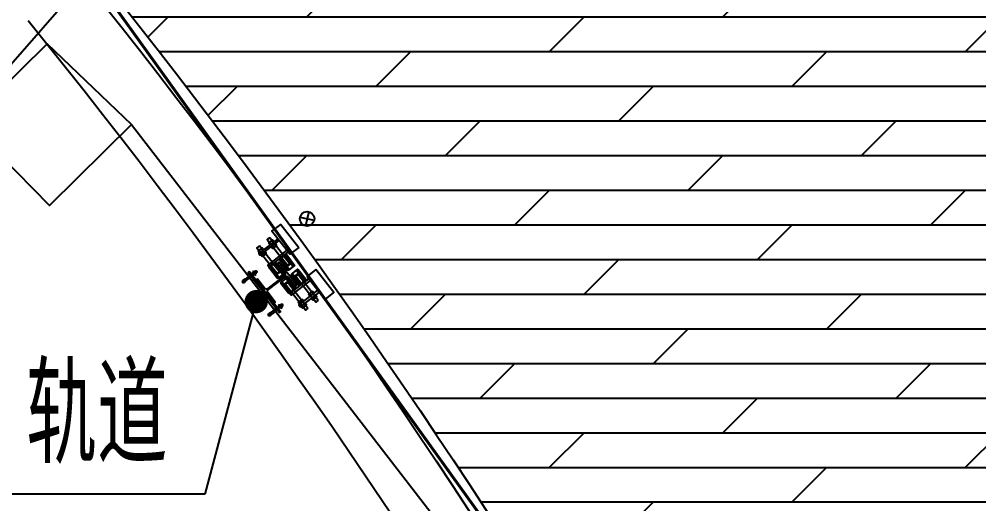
# Model space of a CAD drawing. Extents: x -89702 to 926017, y -610001 to -56924.
# Drawn here: x 43506 to 50098, y -110263 to -106932 of the extents above; entities that cross this region are included whole.
import ezdxf

# ---------------------------------------------------------------- set-up
doc = ezdxf.new("R2010")
doc.units = 0
doc.header["$LTSCALE"] = 10
doc.header["$MEASUREMENT"] = 0
doc.linetypes.add('CENTER', pattern=[2, 1.25, -0.25, 0.25, -0.25])
for name, color, linetype in [('BJ06', 5, 'Continuous'), ('CEN', 1, 'CENTER'), ('DIM_LEAD', 3, 'Continuous'), ('PUB_TEXT', 7, 'Continuous'), ('W-PLASTIC_RAILINGS塑木栏杆', 6, 'Continuous'), ('W-STEEL_FRAME钢架', 3, 'Continuous'), ('W-WOOD_FLOOR木地板', 30, 'Continuous')]:
    doc.layers.add(name, color=color, linetype=linetype)
doc.styles.add('_TCH_DIM', font='SIMPLEX', dxfattribs={"bigfont": 'GBCBIG'})
doc.linetypes.add('60003', pattern='A,1e-05,[136,bjxx.shx,S=0.075,R=0,X=-1e-05,Y=0],0.15', length=0.15001)
pattern_1 = [(84.74764350226192, (382183.6084874467, -3022476.2250349), (-7.904171734446998, 0.7266191866233243), []), (174.747643502262, (382183.6084874467, -3022476.2250349), (-0.7266191866233249, -7.904171734446997), [])]
pattern_2 = [(84.74764350226192, (382252.8066192085, -3022418.678370697), (-7.904171734446998, 0.7266191866233243), []), (174.747643502262, (382252.8066192085, -3022418.678370697), (-0.7266191866233249, -7.904171734446997), [])]

# ---------------------------------------------------------------- blocks, each defined once
blk = doc.blocks.new('A$Cfdf82907')
at = {"layer": 'BJ06', "linetype": 'Continuous'}
blk.add_line((12337.21005653008, 22658.69033628516), (9682.415857381886, 18692.60788744944), dxfattribs=at)
at = {"layer": 'BJ06', "linetype": 'Continuous', "flags": 128}
blk.add_lwpolyline([(20143.96484579798, 41265.13177782926), (21573.20751961996, 40605.71878979111), (22993.12295474904, 39626.36497704941), (23756.01189508289, 38920.79724677466), (24448.24078107299, 38124.74098952685), (25397.48804438696, 36642.79681962403), (26003.99872910185, 35198.34644886083), (26282.41995570995, 34155.29319886677), (26456.45466791885, 32921.99401852989), (26456.87190069398, 31466.95158467803), (26249.75998733193, 30077.42032082262), (25765.54240465513, 28536.90040665516), (25266.97642525099, 27498.49844622088), (24122.04856235301, 25862.78141586331), (23629.19913390698, 25335.35171450488), (22848.11339073698, 24639.01383352978), (21945.43810429797, 23999.56183422997), (20562.18608288513, 23282.60305500287), (18757.07959862892, 22724.71680459194), (17482.78875097493, 22551.9802683919), (15205.55307238596, 22665.54607707623), (13866.8933030318, 22992.29123260092), (12393.2953728179, 23603.02550602762)], dxfattribs=at)
at = {"layer": 'BJ06', "linetype": '60003', "ltscale": 3, "flags": 128}
blk.add_lwpolyline([(12337.21005653008, 22658.69033628516), (11629.22944862605, 23016.12658808089), (11991.08340947586, 23732.85744272848), (12677.46313153999, 23386.32677371858), (12337.21005653008, 22658.69033628516)], dxfattribs=at)
blk = doc.blocks.new('dimaideng')
for p, q in [((564093.6504764834, -312859.8047351431), (564167.724875482, -312926.9834774132)), ((564164.890825282, -312856.9229590791), (564096.4845266835, -312929.8652534772))]:
    blk.add_line(p, q)
blk.add_circle((564130.6876759827, -312893.3941062782), 50)
blk = doc.blocks.new('*U60')
at = {"rotation": 268.3344565354122}
blk.add_blockref('dimaideng', (332230.7636416096, 554781.485014278), dxfattribs=at)
blk = doc.blocks.new('*U61')
at = {"color": 0, "linetype": 'ByBlock', "lineweight": -2, "transparency": 16777216, "rotation": 122.0978877411759}
blk.add_blockref('*U60', (588036.1777662949, -294131.921366607), dxfattribs=at)
blk = doc.blocks.new('HW200a')
at = {"layer": 'W-STEEL_FRAME钢架'}
blk.add_lwpolyline([(-1440883.381686876, 1205965.440581847), (-1440803.381686876, 1205965.440581847), (-1440803.381686876, 1205953.440581847), (-1441003.381686876, 1205953.440581847), (-1441003.381686876, 1205965.440581847), (-1440923.381686876, 1205965.440581847, 0.414213562373095), (-1440907.381686876, 1205981.440581847), (-1440907.381686876, 1206125.440581847, 0.414213562373095), (-1440923.381686876, 1206141.440581847), (-1441003.381686876, 1206141.440581847), (-1441003.381686876, 1206153.440581847), (-1440803.381686876, 1206153.440581847), (-1440803.381686876, 1206141.440581847), (-1440883.381686876, 1206141.440581847, 0.414213562373095), (-1440899.381686876, 1206125.440581847), (-1440899.381686876, 1205981.440581847, 0.414213562373095)], format="xyb", close=True, dxfattribs=at)
blk = doc.blocks.new('NY-M12')
for p, q in [((-0.7794228634060119, 0), (0.08660254037846471, -1.5)), ((-0.08660254037846471, 0), (0.7794228634060119, -1.5))]:
    blk.add_line(p, q)
blk.add_lwpolyline([(11.01499999999997, 0), (-11.015, 0), (-11.015, -1.5), (11.01499999999997, -1.5)], close=True)
blk = doc.blocks.new('$matou$00000104')
for p, q in [((-60.6343106712884, 6.063409997387907, 1e-08), (-62.00135385307476, 5.315338772527866, 1e-08)), ((-62.00135385307476, -5.315346299135854, 1e-08), (-62.00135385307476, 5.315338772527866, 1e-08)), ((-60.6343106712884, 6.063409997387907, 1e-08), (-56.91753413558035, 5.408042012800479, 1e-08)), ((-60.6343106712884, -6.063417523992939, 1e-08), (-60.6343106712884, 6.063409997387907, 1e-08)), ((-56.91753413558035, 6.508283704383075, 1e-08), (-56.91753413558035, 5.392294827084015, 1e-08)), ((-40.26023992027604, 6.519596590571609, 1e-08), (-54.04563538711591, 8.892189300433984, 1e-08)), ((-46.51618238549781, 0.8488741631911125, 1e-08), (-52.37411347224497, 0.8488741631911125, 1e-08)), ((-46.03110928470505, 0.3638010623376431, 1e-08), (-46.03110928470505, -0.3638085889454032, 1e-08)), ((-38.64954081513497, 6.063409997387907, 1e-08), (-40.26023992027604, 6.519596590571609, 1e-08)), ((-40.26023992027604, 5.007697491291538, 1e-08), (-40.26023992027604, 6.519596590571609, 1e-08)), ((-38.64954081513497, 4.973740758475969, 1e-08), (-40.26023992027604, 5.007697491291538, 1e-08)), ((-38.64954081513497, -6.063417523992939, 1e-08), (-38.64954081513497, 6.063409997387907, 1e-08)), ((-36.81864533366297, 6.548483098238648, 1e-08), (-38.16446771432675, 6.548483098238648, 1e-08)), ((-36.33357223287021, -6.063417523992939, 1e-08), (-36.33357223287021, 6.063409997387907, 1e-08)), ((-36.33357223287021, 6.063409997387907, 1e-08), (18.5534239027038, 6.063412713001981, 1e-08)), ((19.35791455947037, 6.063413234069458, 1e-08), (18.5534239027038, 6.063412713001981, 1e-08)), ((18.5534239027038, -4.663128857520405, 1e-08), (19.35791455947037, 6.063413234069458, 1e-08)), ((18.5534239027038, -6.063414287311389, 1e-08), (18.5534239027038, 6.063412713001981, 1e-08)), ((19.46293596669238, 6.063413234069458, 1e-08), (19.25289315224745, 6.063413234069458, 1e-08)), ((19.35858802579696, -4.850731535161003, 1e-08), (20.26810008978555, 4.850730481935898, 1e-08)), ((20.11056797928995, 4.941681688343124, 1e-08), (19.46293596669238, 6.063413234069458, 1e-08)), ((21.07191728023918, 6.063413234069458, 1e-08), (20.4242852703037, 4.941681688122571, 1e-08)), ((20.44932903626523, -3.638048783024715, 1e-08), (20.99503627466947, 3.638047729799382, 1e-08)), ((21.28196009468411, 6.063413234069458, 1e-08), (21.07191728023918, 6.063413234069458, 1e-08)), ((21.17761215377323, -4.850731535161003, 1e-08), (22.08712421777727, 4.850730481935898, 1e-08)), ((21.92959210728168, 4.941681688343124, 1e-08), (21.28196009468411, 6.063413234069458, 1e-08)), ((22.8909414082309, 6.063413234069458, 1e-08), (22.24330939829542, 4.941681688122571, 1e-08)), ((22.26835316425604, -3.638048783024715, 1e-08), (22.81406040264665, 3.638047729799382, 1e-08)), ((23.10098422267583, 6.063413234069458, 1e-08), (22.8909414082309, 6.063413234069458, 1e-08)), ((22.99663628176495, -4.850731535161003, 1e-08), (23.906148345769, 4.850730481935898, 1e-08)), ((23.7486162352734, 4.941681688343124, 1e-08), (23.10098422267583, 6.063413234069458, 1e-08)), ((24.70996553622263, 6.063413234069458, 1e-08), (24.06233352628715, 4.941681688122571, 1e-08)), ((24.08737729224777, -3.638048783024715, 1e-08), (24.63308453063837, 3.638047729799382, 1e-08)), ((24.92000835066756, 6.063413234069458, 1e-08), (24.70996553622263, 6.063413234069458, 1e-08)), ((24.81566040975758, -4.850731535161003, 1e-08), (25.72517247374526, 4.850730481935898, 1e-08)), ((25.56764036325058, 4.941681688343124, 1e-08), (24.92000835066756, 6.063413234069458, 1e-08)), ((26.5289896641998, 6.063413234069458, 1e-08), (25.88135765426341, 4.941681688122571, 1e-08)), ((25.90640142022494, -3.638048783024715, 1e-08), (26.4521086586301, 3.638047729799382, 1e-08)), ((26.73903247864473, 6.063413234069458, 1e-08), (26.5289896641998, 6.063413234069458, 1e-08)), ((26.63468453774931, -4.850731535161003, 1e-08), (27.54419660173699, 4.850730481935898, 1e-08)), ((27.38666449124139, 4.941681688343124, 1e-08), (26.73903247864473, 6.063413234069458, 1e-08)), ((28.34801379219152, 6.063413234069458, 1e-08), (27.70038178225514, 4.941681688122571, 1e-08)), ((27.72542554821666, -3.638048783024715, 1e-08), (28.27113278662182, 3.638047729799382, 1e-08)), ((28.55805660663646, 6.063413234069458, 1e-08), (28.34801379219152, 6.063413234069458, 1e-08)), ((28.45370866574103, -4.850731535161003, 1e-08), (29.36322072972962, 4.850730481935898, 1e-08)), ((29.20568861923311, 4.941681688343124, 1e-08), (28.55805660663646, 6.063413234069458, 1e-08)), ((30.16703792018325, 6.063413234069458, 1e-08), (29.51940591024686, 4.941681688122571, 1e-08)), ((29.54444967620839, -3.638048783024715, 1e-08), (30.09015691461354, 3.638047729799382, 1e-08)), ((30.37708073462818, 6.063413234069458, 1e-08), (30.16703792018325, 6.063413234069458, 1e-08)), ((30.2727327937173, -4.850731535161003, 1e-08), (31.18224485772134, 4.850730481935898, 1e-08)), ((31.02471274722484, 4.941681688343124, 1e-08), (30.37708073462818, 6.063413234069458, 1e-08)), ((31.98606204817497, 6.063413234069458, 1e-08), (31.33843003823858, 4.941681688122571, 1e-08)), ((31.36347380420011, -3.638048783024715, 1e-08), (31.90918104259072, 3.638047729799382, 1e-08)), ((32.19610486261899, 6.063413234069458, 1e-08), (31.98606204817497, 6.063413234069458, 1e-08)), ((32.09175692170902, -4.850731535161003, 1e-08), (33.00126898571216, 4.850730481935898, 1e-08)), ((32.84373687521656, 4.941681688343124, 1e-08), (32.19610486261899, 6.063413234069458, 1e-08)), ((33.80508617616579, 6.063413234069458, 1e-08), (33.15745416623122, 4.941681688122571, 1e-08)), ((33.18249793219184, -3.638048783024715, 1e-08), (33.72820517058244, 3.638047729799382, 1e-08)), ((34.01512899061072, 6.063413234069458, 1e-08), (33.80508617616579, 6.063413234069458, 1e-08)), ((33.91078104970074, -4.850731535161003, 1e-08), (34.82029311368933, 4.850730481935898, 1e-08)), ((34.66276100319374, 4.941681688343124, 1e-08), (34.01512899061072, 6.063413234069458, 1e-08)), ((35.62411030414296, 6.063413234069458, 1e-08), (34.97647829420748, 4.941681688122571, 1e-08)), ((35.00152206016901, -3.638048783024715, 1e-08), (35.54722929857417, 3.638047729799382, 1e-08)), ((35.83415311858789, 6.063413234069458, 1e-08), (35.62411030414296, 6.063413234069458, 1e-08)), ((35.72980517769247, -4.850731535161003, 1e-08), (36.63931724168106, 4.850730481935898, 1e-08)), ((36.48178513118546, 4.941681688343124, 1e-08), (35.83415311858789, 6.063413234069458, 1e-08)), ((36.03177903859068, 15.15853439996135, 1e-08), (40.07405487856613, 15.15853439996135, 1e-08)), ((36.03177926757598, -15.15853439996135, 1e-08), (36.03177903859068, 15.15853439996135, 1e-08)), ((37.44313443213468, 6.063413234069458, 1e-08), (36.79550242219921, 4.941681688122571, 1e-08)), ((36.82054618816073, -3.638048783024715, 1e-08), (37.36625342656589, 3.638047729799382, 1e-08)), ((37.65317724657962, 6.063413234069458, 1e-08), (37.44313443213468, 6.063413234069458, 1e-08)), ((37.54882930568419, -4.850731535161003, 1e-08), (38.45834136967278, 4.850730481935898, 1e-08)), ((38.30080925917719, 4.941681688343124, 1e-08), (37.65317724657962, 6.063413234069458, 1e-08)), ((39.26215856012641, 6.063413234069458, 1e-08), (38.61452655019093, 4.941681688122571, 1e-08)), ((38.63957031615246, -3.638048783024715, 1e-08), (39.18527755455762, 3.638047729799382, 1e-08)), ((39.47220137457134, 6.063413234069458, 1e-08), (39.26215856012641, 6.063413234069458, 1e-08)), ((39.36785343366046, -4.850731535161003, 1e-08), (40.07405518552696, 2.682087152280246, 1e-08)), ((40.07405535336329, 5.020971568419327, 1e-08), (39.47220137457134, 6.063413234069458, 1e-08)), ((40.07405487856613, 15.15853439996135, 1e-08), (40.07405510755052, -15.15853439996135, 1e-08)), ((48.38496416285398, 10.12084773781271, 1e-08), (41.58990883836759, 10.12084800994103, 1e-08)), ((41.58990802773042, -10.12084826116097, 1e-08), (41.58990883836759, 10.12084800994103, 1e-08)), ((48.38496396823848, 5.261248354527879, 1e-08), (41.5899086437521, 5.261248626656197, 1e-08)), ((48.38496416285398, 10.12084773781271, 1e-08), (49.16781443617401, 8.764911164151727, 1e-08)), ((49.16781373415233, -8.76491202231864, 1e-08), (49.16781443617401, 8.764911164151727, 1e-08)), ((49.86728309188584, 6.063416703339499, 1e-08), (49.21965108195036, 4.941685157389657, 1e-08)), ((49.24469484791189, -3.638045313757402, 1e-08), (49.79040208631613, 3.638051199069423, 1e-08)), ((50.07732590633077, 6.063416703339499, 1e-08), (49.86728309188584, 6.063416703339499, 1e-08)), ((49.97297796541989, -4.85072806589119, 1e-08), (50.88249002942393, 4.850733951202983, 1e-08)), ((50.72495791892834, 4.941685157610436, 1e-08), (50.07732590633077, 6.063416703339499, 1e-08)), ((51.68630721987756, 6.063416703339499, 1e-08), (51.03867520994118, 4.941685157389657, 1e-08)), ((51.0637189759027, -3.638045313757402, 1e-08), (51.60942621429331, 3.638051199069423, 1e-08)), ((51.8963500343225, 6.063416703339499, 1e-08), (51.68630721987756, 6.063416703339499, 1e-08)), ((51.79200209341161, -4.85072806589119, 1e-08), (52.7015141574002, 4.850733951202983, 1e-08)), ((52.54398204692006, 4.941685157610436, 1e-08), (51.8963500343225, 6.063416703339499, 1e-08)), ((53.50533134786929, 6.063416703339499, 1e-08), (52.85769933793381, 4.941685157389657, 1e-08)), ((52.88274310389443, -3.638045313757402, 1e-08), (53.42845034228503, 3.638051199069423, 1e-08)), ((53.71537416231422, 6.063416703339499, 1e-08), (53.50533134786929, 6.063416703339499, 1e-08)), ((53.61102622140425, -4.85072806589119, 1e-08), (54.52053828539192, 4.850733951202983, 1e-08)), ((54.36300617489724, 4.941685157610436, 1e-08), (53.71537416231422, 6.063416703339499, 1e-08)), ((55.32435547584646, 6.063416703339499, 1e-08), (54.67672346591007, 4.941685157389657, 1e-08)), ((54.7017672318716, -3.638045313757402, 1e-08), (55.24747447027676, 3.638051199069423, 1e-08)), ((55.53439829029139, 6.063416703339499, 1e-08), (55.32435547584646, 6.063416703339499, 1e-08)), ((55.43005034939597, -4.85072806589119, 1e-08), (56.33956241338365, 4.850733951202983, 1e-08)), ((56.18203030288805, 4.941685157610436, 1e-08), (55.53439829029139, 6.063416703339499, 1e-08)), ((57.14337960383818, 6.063416703339499, 1e-08), (56.4957475939018, 4.941685157389657, 1e-08)), ((56.52079135986332, -3.638045313757402, 1e-08), (57.06649859826848, 3.638051199069423, 1e-08)), ((57.35342241828312, 6.063416703339499, 1e-08), (57.14337960383818, 6.063416703339499, 1e-08)), ((57.24907447737223, -4.85072806589119, 1e-08), (58.15858654137628, 4.850733951202983, 1e-08)), ((58.00105443087978, 4.941685157610436, 1e-08), (57.35342241828312, 6.063416703339499, 1e-08)), ((58.05423859418534, -6.063410818041348, 1e-08), (58.06361017650124, 2.942648961834493e-06, 1e-08)), ((58.63084613883893, 5.486809158617007, 1e-08), (58.31611865187097, 4.941685157610436, 1e-08)), ((58.63084613883893, 5.486809158617007, 1e-08), (59.26692134617497, 4.850733951202983, 1e-08)), ((59.26692134617497, -4.85072806589119, 1e-08), (59.26692134617497, 4.850733951202983, 1e-08)), ((-60.6343106712884, -6.063417523992939, 1e-08), (-62.00135385307476, -5.315346299135854, 1e-08)), ((-60.6343106712884, -6.063417523992939, 1e-08), (-56.91753413558035, -5.408049539405738, 1e-08)), ((-56.91753413558035, -6.508291230990835, 1e-08), (-56.91753413558035, -5.392302353678133, 1e-08)), ((-40.26023992027604, -6.519604117165727, 1e-08), (-54.04563538711591, -8.892196827025373, 1e-08)), ((-46.51618238549781, -0.8488816897961442, 1e-08), (-52.37411347224497, -0.8488816897961442, 1e-08)), ((-38.64954081513497, -4.829600122085367, 1e-08), (-40.26023992027604, -5.007705017885655, 1e-08)), ((-40.26023992027604, -5.007705017885655, 1e-08), (-40.26023992027604, -6.519604117165727, 1e-08)), ((-38.64954081513497, -6.063417523992939, 1e-08), (-40.26023992027604, -6.519604117165727, 1e-08)), ((-36.81864533366297, -6.54849062484368, 1e-08), (-38.16446771432675, -6.54849062484368, 1e-08)), ((18.34338108825887, -6.063414287311389, 1e-08), (-36.33357223287021, -6.063417523992939, 1e-08)), ((18.5534239027038, -6.063414287311389, 1e-08), (18.34338108825887, -6.063414287311389, 1e-08)), ((19.20105591530137, -4.941682741582099, 1e-08), (18.5534239027038, -6.063414287311389, 1e-08)), ((20.16240521625059, -6.063414287311389, 1e-08), (19.51477320631511, -4.941682741347904, 1e-08)), ((20.37244803069552, -6.063414287311389, 1e-08), (20.16240521625059, -6.063414287311389, 1e-08)), ((21.02008004327854, -4.941682741582099, 1e-08), (20.37244803069552, -6.063414287311389, 1e-08)), ((21.98142934422776, -6.063414287311389, 1e-08), (21.33379733429229, -4.941682741347904, 1e-08)), ((22.1914721586727, -6.063414287311389, 1e-08), (21.98142934422776, -6.063414287311389, 1e-08)), ((22.83910417127026, -4.941682741582099, 1e-08), (22.1914721586727, -6.063414287311389, 1e-08)), ((23.80045347221949, -6.063414287311389, 1e-08), (23.1528214622831, -4.941682741347904, 1e-08)), ((24.01049628666442, -6.063414287311389, 1e-08), (23.80045347221949, -6.063414287311389, 1e-08)), ((24.65812829926199, -4.941682741582099, 1e-08), (24.01049628666442, -6.063414287311389, 1e-08)), ((25.61947760021121, -6.063414287311389, 1e-08), (24.97184559027482, -4.941682741347904, 1e-08)), ((25.82952041465614, -6.063414287311389, 1e-08), (25.61947760021121, -6.063414287311389, 1e-08)), ((26.4771524272528, -4.941682741582099, 1e-08), (25.82952041465614, -6.063414287311389, 1e-08)), ((27.43850172820294, -6.063414287311389, 1e-08), (26.79086971826655, -4.941682741347904, 1e-08)), ((27.64854454264787, -6.063414287311389, 1e-08), (27.43850172820294, -6.063414287311389, 1e-08)), ((28.29617655524453, -4.941682741582099, 1e-08), (27.64854454264787, -6.063414287311389, 1e-08)), ((29.25752585619466, -6.063414287311389, 1e-08), (28.60989384625918, -4.941682741347904, 1e-08)), ((29.46756867063959, -6.063414287311389, 1e-08), (29.25752585619466, -6.063414287311389, 1e-08)), ((30.1152006832217, -4.941682741582099, 1e-08), (29.46756867063959, -6.063414287311389, 1e-08)), ((31.07654998417183, -6.063414287311389, 1e-08), (30.42891797423545, -4.941682741347904, 1e-08)), ((31.28659279861586, -6.063414287311389, 1e-08), (31.07654998417183, -6.063414287311389, 1e-08)), ((31.93422481121343, -4.941682741582099, 1e-08), (31.28659279861586, -6.063414287311389, 1e-08)), ((32.89557411216356, -6.063414287311389, 1e-08), (32.24794210222717, -4.941682741347904, 1e-08)), ((33.10561692660758, -6.063414287311389, 1e-08), (32.89557411216356, -6.063414287311389, 1e-08)), ((33.75324893920515, -4.941682741582099, 1e-08), (33.10561692660758, -6.063414287311389, 1e-08)), ((34.71459824015437, -6.063414287311389, 1e-08), (34.0669662302189, -4.941682741347904, 1e-08)), ((34.92464105459931, -6.063414287311389, 1e-08), (34.71459824015437, -6.063414287311389, 1e-08)), ((35.57227306719687, -4.941682741582099, 1e-08), (34.92464105459931, -6.063414287311389, 1e-08)), ((36.5336223681461, -6.063414287311389, 1e-08), (35.88599035821062, -4.941682741347904, 1e-08)), ((40.07405510755052, -15.15853439996135, 1e-08), (36.03177926757598, -15.15853439996135, 1e-08)), ((36.74366518259103, -6.063414287311389, 1e-08), (36.5336223681461, -6.063414287311389, 1e-08)), ((37.3912971951886, -4.941682741582099, 1e-08), (36.74366518259103, -6.063414287311389, 1e-08)), ((38.35264649613782, -6.063414287311389, 1e-08), (37.70501448620325, -4.941682741347904, 1e-08)), ((38.56268931058275, -6.063414287311389, 1e-08), (38.35264649613782, -6.063414287311389, 1e-08)), ((39.21032132316577, -4.941682741582099, 1e-08), (38.56268931058275, -6.063414287311389, 1e-08)), ((40.07405457023924, -5.892005376545512, 1e-08), (39.52538554415696, -4.941682741582099, 1e-08)), ((48.38496354684685, -5.261249150004232, 1e-08), (41.58990822234591, -5.261248877875914, 1e-08)), ((48.38496335223044, -10.12084853329202, 1e-08), (41.58990802773042, -10.12084826116097, 1e-08)), ((48.38496335223044, -10.12084853329202, 1e-08), (49.16781373415233, -8.76491202231864, 1e-08)), ((49.8154458549252, -4.941679272312285, 1e-08), (49.16781384234218, -6.063410818041348, 1e-08)), ((50.77679515587442, -6.063410818041348, 1e-08), (50.12916314593895, -4.941679272077863, 1e-08)), ((50.98683797031936, -6.063410818041348, 1e-08), (50.77679515587442, -6.063410818041348, 1e-08)), ((51.63446998291693, -4.941679272312285, 1e-08), (50.98683797031936, -6.063410818041348, 1e-08)), ((52.59581928386615, -6.063410818041348, 1e-08), (51.94818727392976, -4.941679272077863, 1e-08)), ((52.80586209831108, -6.063410818041348, 1e-08), (52.59581928386615, -6.063410818041348, 1e-08)), ((53.45349411090865, -4.941679272312285, 1e-08), (52.80586209831108, -6.063410818041348, 1e-08)), ((54.41484341185787, -6.063410818041348, 1e-08), (53.76721140192149, -4.941679272077863, 1e-08)), ((54.62488622630281, -6.063410818041348, 1e-08), (54.41484341185787, -6.063410818041348, 1e-08)), ((55.27251823889947, -4.941679272312285, 1e-08), (54.62488622630281, -6.063410818041348, 1e-08)), ((56.2338675398496, -6.063410818041348, 1e-08), (55.58623552991321, -4.941679272077863, 1e-08)), ((56.44391035429453, -6.063410818041348, 1e-08), (56.2338675398496, -6.063410818041348, 1e-08)), ((57.09154236689119, -4.941679272312285, 1e-08), (56.44391035429453, -6.063410818041348, 1e-08)), ((58.05423859418534, -6.063410818041348, 1e-08), (57.40660658786783, -4.941679272312285, 1e-08)), ((58.05423859418534, -6.063410818041348, 1e-08), (59.26692134617497, -4.85072806589119, 1e-08))]:
    blk.add_line(p, q)
at = {"extrusion": (0, 0, -1)}
for centre, major_axis, ratio, start_param, end_param in [((-54.49216863160109, 6.508283704383075, 1e-08), (-1.714992394826647, 1.714992394826647), 0.9999999999997189, 5.497787143781998, 7.253749442459084), ((-52.37411347224497, 5.392294827084015, 1e-08), (-3.212683561024417, 3.212683561024417), 0.9999999999993903, 3.926990816987546, 5.497787143781833), ((-53.87859359804952, 5.581816676234439, 1e-08), (-0.4451014818017711, 0.4451014818017711), 0.9999999999992336, 4.71238898038469, 10.99557428756428), ((-46.51618238549781, 0.3638010623376431, 1e-08), (0.3429984789662514, 0.3429984789662514), 0.9999999999958633, -0.7853981633995167, 0.7853981633995164), ((-46.51618238549781, 0.3638010623376431, 1e-08), (0.3429984789662514, 0.3429984789662514), 0.9999999999958633, -0.7853981633995167, 0.7853981633995164), ((-38.16446771432675, 6.063409997387907, 1e-08), (0.3429984789651378, 0.3429984789651379), 0.9999999999986062, 3.926990816987939, 5.497787143781441), ((-36.81864533366297, 6.063409997387907, 1e-08), (0.342998478964546, 0.3429984789645463), 0.9999999999992444, -0.7853981633978262, 0.7853981633978258), ((33.00126898571216, 5.03263289476422, 1e-08), (-0.1286244296118589, 0.1286244296118589), 1, 2.879793265840473, 4.97418836813401), ((34.82029311368933, 5.03263289476422, 1e-08), (-0.1286244296118589, 0.1286244296118589), 1, 2.879793265840473, 4.97418836813401), ((36.63931724168106, 5.03263289476422, 1e-08), (-0.1286244296118589, 0.1286244296118589), 1, 2.879793265840473, 4.97418836813401), ((38.45834136967278, 5.03263289476422, 1e-08), (-0.1286244296118589, 0.1286244296118589), 1, 2.879793265840473, 4.97418836813401), ((45.00560040051278, 7.691048181514816, 1e-08), (-2.943129739134957, 2.943129739134956), 0.9999999999996942, 1.732823117807996, 2.979565942665545), ((31.0969312715024, 2.946057975350413e-07, 1e-08), (12.77804378033228, 12.77804378033229), 0.9999999999999414, 0.4899746434144134, 1.080821763480976), ((50.88249002942393, 5.032636364031305, 1e-08), (0.1286244296119411, 0.1286244296119411), 0.9999999999950004, 1.308996939049326, 3.403392041340363), ((52.7015141574002, 5.032636364031305, 1e-08), (-0.1286244296119411, 0.1286244296119411), 0.9999999999950002, 2.879793265839222, 4.97418836813026), ((54.52053828539192, 5.032636364031305, 1e-08), (-0.1286244296119411, 0.1286244296119411), 0.9999999999950002, 2.879793265839222, 4.97418836813026), ((56.33956241338365, 5.032636364031305, 1e-08), (-0.1286244296119411, 0.1286244296119411), 0.9999999999950002, 2.879793265839222, 4.97418836813026), ((58.15858654137628, 5.032636364031305, 1e-08), (0.1286244296119411, 0.1286244296119411), 0.9999999999950004, 1.308996939049326, 3.403392041340363), ((-52.37411347224497, -5.392302353678133, 1e-08), (-3.212683561024051, 3.212683561024049), 0.9999999999996187, 5.497787143781947, 7.068583470577225), ((-54.49216863160109, -6.508291230990835, 1e-08), (1.714992394826633, 1.714992394826633), 0.9999999999998128, 2.171028518310357, 3.926990816987335), ((-53.87859359804952, -5.581824202825828, 1e-08), (0.4451014818010889, 0.445101481801089), 0.9999999999989785, 3.14159265359056, 9.424777960770147), ((-46.51618238549781, -0.3638085889454032, 1e-08), (-0.3429984789663649, 0.3429984789663648), 0.999999999995669, 2.356194490190179, 3.926990816989407), ((-38.16446771432675, -6.063417523992939, 1e-08), (0.342998478966365, 0.342998478966365), 0.9999999999961378, 2.356194490190413, 3.926990816989172), ((-36.81864533366297, -6.063417523992939, 1e-08), (-0.3429984789656829, 0.3429984789656829), 0.9999999999996464, 2.356194490192168, 3.926990816987418), ((19.35858802579696, -5.032633947989325, 1e-08), (-0.1286244296119411, 0.1286244296119411), 0.9999999999950002, 6.021385919429016, 8.115781021720053), ((21.17761215377323, -5.032633947989325, 1e-08), (0.1286244296119411, 0.1286244296119411), 0.9999999999950004, 4.450589592639119, 6.544984694930156), ((22.99663628176495, -5.032633947989325, 1e-08), (0.1286244296119411, 0.1286244296119411), 0.9999999999950004, 4.450589592639119, 6.544984694930156), ((24.81566040975758, -5.032633947989325, 1e-08), (-0.1286244296119411, 0.1286244296119411), 0.9999999999950002, 6.021385919429016, 8.115781021720053), ((26.63468453774931, -5.032633947989325, 1e-08), (-0.1286244296119411, 0.1286244296119411), 0.9999999999950002, 6.021385919429016, 8.115781021720053), ((28.45370866574103, -5.032633947989325, 1e-08), (-0.1286244296119411, 0.1286244296119411), 0.9999999999950002, 6.021385919429016, 8.115781021720053), ((30.2727327937173, -5.032633947989325, 1e-08), (0.1286244296119411, 0.1286244296119411), 0.9999999999950004, 4.450589592639119, 6.544984694930156), ((32.09175692170902, -5.032633947989325, 1e-08), (0.1286244296119411, 0.1286244296119411), 0.9999999999950004, 4.450589592639119, 6.544984694930156), ((33.91078104970074, -5.032633947989325, 1e-08), (-0.1286244296118053, 0.1286244296118052), 1, 6.021385919430266, 8.115781021723803), ((35.72980517769247, -5.032633947989325, 1e-08), (-0.1286244296118053, 0.1286244296118052), 1, 6.021385919430266, 8.115781021723803), ((37.54882930568419, -5.032633947989325, 1e-08), (-0.1286244296118053, 0.1286244296118052), 1, 6.021385919430266, 8.115781021723803), ((39.36785343366046, -5.032633947989325, 1e-08), (0.1286244296124484, 0.1286244296124484), 0.99999999999, 4.45058959264037, 6.544984694933907), ((45.00559978449019, -7.691048706305082, 1e-08), (2.943129739134568, 2.943129739134568), 0.999999999999652, 0.1620267910125437, 1.408769615870177)]:
    blk.add_ellipse(centre, major_axis=major_axis, ratio=ratio, start_param=start_param, end_param=end_param, dxfattribs=at)
for centre in [(-49.73301181178249, 4.849751860869674, 1e-08), (-49.73301181178249, -4.849759387477434, 1e-08)]:
    blk.add_ellipse(centre, major_axis=(0.4451014818016575, 0.4451014818016575), ratio=0.9999999999992336, dxfattribs=at)
at = {"extrusion": (0, 0, -0.9999999999999999)}
for centre, start_param, end_param in [((20.26810008978555, 5.03263289476422, 1e-08), 1.308996939049326, 3.403392041340363), ((22.08712421777727, 5.03263289476422, 1e-08), 1.308996939049326, 3.403392041340363), ((23.906148345769, 5.03263289476422, 1e-08), 1.308996939049326, 3.403392041340363), ((29.36322072972962, 5.03263289476422, 1e-08), 1.308996939049326, 3.403392041340363), ((31.18224485772134, 5.03263289476422, 1e-08), 1.308996939049326, 3.403392041340363), ((49.97297796541989, -5.032630478719511, 1e-08), 4.450589592639119, 6.544984694930157), ((51.79200209341161, -5.032630478719511, 1e-08), 4.450589592639119, 6.544984694930157), ((57.24907447737223, -5.032630478719511, 1e-08), 4.450589592639119, 6.544984694930157)]:
    blk.add_ellipse(centre, major_axis=(0.1286244296119947, 0.1286244296119948), ratio=0.9999999999949999, start_param=start_param, end_param=end_param, dxfattribs=at)
at = {"extrusion": (0, 0, -0.9999999999999998)}
for centre, start_param, end_param in [((25.72517247374526, 5.03263289476422, 1e-08), 2.879793265839222, 4.97418836813026), ((27.54419660173699, 5.03263289476422, 1e-08), 2.879793265839222, 4.97418836813026), ((53.61102622140425, -5.032630478719511, 1e-08), 6.021385919429016, 8.115781021720053), ((55.43005034939597, -5.032630478719511, 1e-08), 6.021385919429016, 8.115781021720053)]:
    blk.add_ellipse(centre, major_axis=(-0.1286244296119947, 0.1286244296119947), ratio=0.9999999999950001, start_param=start_param, end_param=end_param, dxfattribs=at)
at = {"layer": 'CEN'}
blk.add_line((-66.05841751907883, 2.359053723921534e-06, 1e-08), (66.05841751907883, -6.345755991787883e-07, 1e-08), dxfattribs=at)
at = {"extrusion": (0, 0, -1), "xscale": 1.01056896011507, "yscale": 1.01056896011507, "zscale": -1.010568960117647, "rotation": 90.00000229450367}
blk.add_blockref('NY-M12', (-41.58990843304855, -1.256098585145082e-07, -1e-08), dxfattribs=at)

msp = doc.modelspace()

# ---------------------------------------------------------------- hatches: boundary and pattern name
h = msp.add_hatch()
h.set_pattern_fill('ANSI37', color=256, scale=4.999999999999996, angle=39.74764350226202)
h.set_pattern_definition(pattern_1)
h.paths.add_polyline_path([(45343.76254883663, -108552.3945846241, 0.4142135623731233), (45336.74585087223, -108551.5193991135), (45325.05341134207, -108560.6185277587), (45364.97324229188, -108611.9157703447), (45370.10296655043, -108607.9237872497), (45388.52750391197, -108631.5994376741), (45395.09021918358, -108626.4922921238, 0.4142135623726484), (45395.96540469378, -108619.4755941596)])
h.paths.add_polyline_path([(45348.61410384525, -108656.3246688826, 0.4142135623734011), (45355.63080180947, -108657.1998543932), (45361.69510009784, -108652.4805800172), (45343.27056273624, -108628.8049295928), (45348.4002869948, -108624.8129464979), (45308.48045604523, -108573.5157039116), (45297.28643349848, -108582.2269613825, 0.4142135623732074), (45296.41124798752, -108589.2436593468)])
h = msp.add_hatch()
h.set_pattern_fill('ANSI37', color=256, scale=4.999999999999996, angle=39.74764350226202)
h.set_pattern_definition(pattern_2)
h.paths.add_polyline_path([(45272.73559756331, -108607.6681967083, 0.4142135623740123), (45265.71889959909, -108606.7930111977), (45254.02646006904, -108615.8921398429), (45293.94629101867, -108667.1893824289), (45299.07601527734, -108663.1973993339), (45317.50055263865, -108686.8730497584), (45324.06326791014, -108681.7659042083, 0.4142135623735835), (45324.93845342081, -108674.749206244)])
h.paths.add_polyline_path([(45277.58715257187, -108711.5982809668, 0.4142135623726434), (45284.60385053609, -108712.4734664773), (45290.66814882458, -108707.7541921014), (45272.24361146298, -108684.078541677), (45277.37333572166, -108680.086558582), (45237.45350477197, -108628.7893159958), (45226.25948222527, -108637.5005734669, 0.414213562372141), (45225.38429671484, -108644.5172714311)])
h = msp.add_hatch()
h.set_pattern_fill('ANSI37', color=256, scale=4.999999999999996, angle=39.74764350226202)
h.set_pattern_definition(pattern_1)
h.paths.add_polyline_path([(45422.83472451811, -108654.0028450112, 0.4142135623732647), (45415.81802655382, -108653.1276595007), (45409.25531128251, -108658.2348050507), (45427.67984864359, -108681.9104554751), (45422.5501243852, -108685.9024385701), (45462.46995533466, -108737.1996811563), (45474.16239486499, -108728.1005525112, 0.4142135623728362), (45475.03758037549, -108721.0838545468)])
h.paths.add_polyline_path([(45427.68627952672, -108757.9329292698, 0.414213562373265), (45434.70297749089, -108758.8081147802), (45445.8970000377, -108750.0968573093), (45405.97716908796, -108698.7996147231), (45400.84744482957, -108702.7915978179), (45382.42290746815, -108679.1159473937), (45376.35860917989, -108683.8352217696, 0.4142135623730143), (45375.48342366917, -108690.851919734)])
h = msp.add_hatch()
h.set_pattern_fill('ANSI37', color=256, scale=4.999999999999996, angle=39.74764350226202)
h.set_pattern_definition(pattern_2)
h.paths.add_polyline_path([(45351.80777324496, -108709.2764570954, 0.4142135623726589), (45344.79107528085, -108708.4012715848), (45338.22836000902, -108713.5084171351), (45356.65289737062, -108737.1840675593), (45351.52317311194, -108741.1760506544), (45391.44300406163, -108792.4732932404), (45403.13544359167, -108783.3741645952, 0.4142135623727841), (45404.01062910234, -108776.3574666311)])
h.paths.add_polyline_path([(45356.65932825358, -108813.206541354, 0.4142135623730719), (45363.67602621774, -108814.0817268645), (45374.87004876467, -108805.3704693935), (45334.95021781499, -108754.0732268073), (45329.82049355643, -108758.0652099024), (45311.39595619483, -108734.3895594779), (45305.33165790657, -108739.108833854, 0.4142135623738656), (45304.45647239625, -108746.1255318182)])
at = {"layer": 'W-WOOD_FLOOR木地板'}
h = msp.add_hatch(dxfattribs=at)
h.set_pattern_fill('DOLMIT', color=256, scale=300)
h.set_pattern_definition([(0, (0, 0), (0, 238.122618), []), (45, (0, 0), (-476.2449108957954, 476.2449108957954), [336.756381, -673.512])])
edge = h.paths.add_edge_path()
edge.add_line((60622.30962324358, -102819.8312473243), (55146.09257740428, -102819.8038086314))
edge.add_line((55146.09257740428, -102819.8038086314), (53996.59387888265, -103586.136274318))
edge.add_line((53996.59387888265, -103586.136274318), (53996.59387888264, -106373.3797993869))
edge.add_line((53996.59387888264, -106373.3797993869), (49847.3093239218, -106373.3797993329))
edge.add_line((49847.3093239218, -106373.3797993329), (49847.30932390562, -102819.7957548155))
edge.add_line((49847.30932390562, -102819.7957548155), (46403.52305819088, -102819.7602622524))
edge.add_arc((36695.42038167642, -100101.547293762), 10081.46513755897, 318.1758005539471, 344.3580588203071, ccw=False)
edge.add_arc((8824.444655262174, -134926.5773190099), 45185.57901052471, 5.469640641015474, 38.457154601379614, ccw=False)
edge.add_line((53804.28669785825, -130619.5643936197), (60622.30962324358, -130619.5643716427))
edge.add_line((60622.30962324358, -130619.5643716427), (60622.30962324358, -102819.8312473243))
h.paths.add_polyline_path([(51947.30932160333, -115086.1362743181), (51947.30932160324, -106373.379799314), (53996.59387888265, -106376.3895366207), (53996.59387890477, -103586.1362742412), (57947.30932156596, -103586.136274318), (57947.30932156596, -115086.136274318)], flags=16)

# ---------------------------------------------------------------- linework, layer by layer
for p, q in [((45236.31889237631, -108477.6173216734), (45226.69718953279, -108465.2533708973)), ((45250.12968845542, -108466.8696748803), (45240.5079856123, -108454.5057241045)), ((45245.53116105746, -108489.4551468862), (45255.15286390092, -108501.819097662)), ((45259.34195713668, -108478.7075000933), (45268.9636599802, -108491.0714508694)), ((45165.29194110305, -108532.8909337576), (45155.67023825999, -108520.5269829816)), ((45179.10273718233, -108522.1432869647), (45169.4810343391, -108509.7793361886)), ((45174.50420978419, -108544.7287589705), (45184.12591262777, -108557.0927097463)), ((45188.31500586354, -108533.9811121775), (45197.93670870688, -108546.3450629534)), ((45511.91946657955, -108831.7658532538), (45502.29776373632, -108819.4019024779)), ((45525.73026265884, -108821.0182064609), (45516.10855981543, -108808.654255685)), ((45440.89251530635, -108887.0394653382), (45431.27081246288, -108874.675514562)), ((45454.70331138557, -108876.2918185453), (45445.08160854228, -108863.9278677692)), ((45463.9155800669, -108888.1296437581), (45473.53728291018, -108900.493594534)), ((45521.13173526076, -108843.6036784667), (45530.75343810428, -108855.9676292426)), ((45534.9425313401, -108832.8560316739), (45544.56423418333, -108845.21998245)), ((45450.10478398767, -108898.8772905511), (45459.72648683102, -108911.241241327))]:
    msp.add_line(p, q)
for points in [[(45426.20612250401, -108500.9077328836), (45365.43861974809, -108548.1973787779), (45242.60837067197, -108390.3597092821), (45303.37587342788, -108343.0700633876)], [(45227.18380625498, -108434.0413165392), (45209.82166261038, -108447.5526439375), (45351.07644904793, -108629.0659638578), (45368.43859269247, -108615.5546364595)], [(45156.15685498177, -108489.3149286236), (45138.79471133718, -108502.8262560218), (45280.04949777467, -108684.339575942), (45297.41164141938, -108670.8282485438)], [(45282.52820162194, -108441.6569518686), (45152.31212428804, -108542.9919073563), (45161.52439296861, -108554.8297325684), (45291.74047030239, -108453.4947770807)], [(45228.51785710418, -108481.8402453966), (45220.68742872599, -108471.7780939667), (45220.94269116646, -108469.731557061), (45246.26248397869, -108450.0275379406), (45248.30902088438, -108450.2828003811), (45256.13944926239, -108460.3449518107), (45255.88418682203, -108462.3914887165), (45230.56439400998, -108482.095507837)], [(45239.52140025071, -108495.9798699558), (45247.35182862879, -108506.0420213854), (45249.39836553471, -108506.2972838259), (45274.7181583467, -108486.5932647053), (45274.97342078718, -108484.5467277997), (45267.14299240911, -108474.48457637), (45265.0964555033, -108474.2293139295), (45239.77666269113, -108493.93333305)], [(45157.49090583091, -108537.1138574807), (45149.6604774529, -108527.0517060511), (45149.91573989349, -108525.0051691453), (45175.23553270577, -108505.3011500248), (45177.28206961135, -108505.5564124654), (45185.11249798954, -108515.618563895), (45184.85723554895, -108517.6651008008), (45159.53744273695, -108537.3691199212)], [(45168.49444897751, -108551.2534820399), (45176.32487735558, -108561.3156334697), (45178.37141426139, -108561.5708959101), (45203.6912070735, -108541.8668767896), (45203.94646951409, -108539.8203398838), (45196.1160411359, -108529.7581884544), (45194.06950423021, -108529.5029260139), (45168.74971141799, -108549.2069451342)], [(45343.94332615995, -108520.5757866166), (45213.72724882587, -108621.9107421044), (45222.93951750667, -108633.7485673164), (45353.15559484063, -108532.4136118287)], [(45364.97324229188, -108611.9157703449), (45348.40028699469, -108624.8129464977), (45308.480456045, -108573.5157039115), (45325.05341134207, -108560.6185277587)], [(45293.9462910189, -108667.189382429), (45277.37333572166, -108680.086558582), (45237.45350477197, -108628.7893159958), (45254.02646006904, -108615.892139843)], [(45388.52750391197, -108631.5994376743), (45361.69510009784, -108652.4805800172), (45343.27056273624, -108628.8049295928), (45370.10296655043, -108607.9237872497)], [(45086.72195928851, -108666.6116645811), (45078.83007581368, -108672.7531770348), (45293.78301169681, -108948.9690986528), (45301.67489517188, -108942.8275861991)], [(45317.50055263865, -108686.8730497585), (45290.66814882458, -108707.7541921015), (45272.24361146298, -108684.078541677), (45299.07601527734, -108663.1973993339)], [(45409.25531128251, -108658.2348050508), (45382.42290746815, -108679.1159473937), (45400.84744482957, -108702.7915978179), (45427.67984864359, -108681.9104554751)], [(45561.12874876939, -108863.1627411303), (45543.76660512479, -108876.6740685286), (45402.51181868736, -108695.1607486084), (45419.87396233184, -108681.6494212101)], [(45422.5501243852, -108685.9024385701), (45405.97716908796, -108698.7996147231), (45445.89700003764, -108750.0968573094), (45462.46995533466, -108737.1996811563)], [(45545.19812913569, -108653.8132358576), (45484.43062637978, -108701.1028817521), (45607.2608754562, -108858.9405512479), (45668.02837821194, -108811.6509053537)], [(45338.22836000902, -108713.508417135), (45311.39595619483, -108734.3895594779), (45329.82049355643, -108758.0652099024), (45356.65289737062, -108737.1840675593)], [(45490.10179749648, -108918.4363532147), (45472.73965385165, -108931.9476806129), (45331.48486741415, -108750.4343606926), (45348.84701105852, -108736.9230332943)], [(45351.52317311194, -108741.1760506544), (45334.95021781499, -108754.0732268073), (45374.87004876467, -108805.3704693935), (45391.44300406163, -108792.4732932405)], [(45505.92591996775, -108728.7244739134), (45375.70984263367, -108830.0594294011), (45366.49757395311, -108818.2216041891), (45496.71365128718, -108716.8866487013)], [(45567.34104450604, -108807.6433086613), (45437.1249671718, -108908.9782641491), (45427.91269849111, -108897.1404389368), (45558.12877582519, -108795.8054834491)], [(45504.1184313073, -108835.9887769771), (45496.2880029294, -108825.9266255474), (45496.54326536982, -108823.8800886415), (45521.86305818205, -108804.1760695211), (45523.90959508785, -108804.4313319618), (45531.74002346581, -108814.4934833913), (45531.48476102516, -108816.5400202972), (45506.16496821311, -108836.2440394175)], [(45515.1219744539, -108850.1284015363), (45522.95240283197, -108860.190552966), (45524.99893973778, -108860.4458154066), (45550.31873255006, -108840.741796286), (45550.57399499031, -108838.6952593803), (45542.74356661229, -108828.6331079506), (45540.6970297066, -108828.3778455102), (45515.37723689449, -108848.0818646305)], [(45433.09148003416, -108891.2623890611), (45425.26105165626, -108881.2002376316), (45425.51631409691, -108879.1537007259), (45450.83610690896, -108859.4496816055), (45452.88264381482, -108859.7049440458), (45460.71307219261, -108869.7670954755), (45460.45780975196, -108871.8136323814), (45435.13801694002, -108891.5176515019)], [(45444.09502318069, -108905.4020136205), (45451.92545155894, -108915.4641650503), (45453.97198846463, -108915.7194274907), (45479.29178127674, -108896.0154083703), (45479.54704371728, -108893.9688714644), (45471.7166153392, -108883.9067200347), (45469.67007843345, -108883.6514575943), (45444.35028562135, -108903.3554767146)]]:
    msp.add_lwpolyline(points, close=True)
for points in [[(45395.09021918329, -108626.4922921241), (45355.63080180947, -108657.1998543932, -0.414213562373095), (45348.61410384525, -108656.3246688826), (45296.41124798758, -108589.2436593468, -0.414213562373095), (45297.28643349848, -108582.2269613825), (45336.74585087223, -108551.5193991135, -0.414213562373095), (45343.76254883663, -108552.3945846241), (45395.96540469401, -108619.4755941598, -0.414213562373095)], [(45324.06326791014, -108681.7659042083), (45284.60385053609, -108712.4734664773, -0.414213562373095), (45277.58715257187, -108711.5982809668), (45225.38429671472, -108644.5172714309, -0.414213562373095), (45226.25948222516, -108637.5005734668), (45265.71889959909, -108606.7930111977, -0.414213562373095), (45272.73559756331, -108607.6681967083), (45324.93845342081, -108674.7492062441, -0.414213562373095)], [(45415.81802655382, -108653.1276595007), (45376.35860917989, -108683.8352217696, 0.414213562373095), (45375.48342366917, -108690.851919734), (45427.68627952672, -108757.9329292698, 0.414213562373095), (45434.70297749089, -108758.8081147802), (45474.16239486499, -108728.1005525112, 0.414213562373095), (45475.03758037549, -108721.0838545468), (45422.83472451811, -108654.0028450112, 0.414213562373095)], [(45344.79107528074, -108708.4012715848), (45305.33165790657, -108739.108833854, 0.414213562373095), (45304.45647239625, -108746.1255318181), (45356.65932825358, -108813.206541354, 0.414213562373095), (45363.67602621774, -108814.0817268645), (45403.13544359156, -108783.3741645953, 0.414213562373095), (45404.01062910234, -108776.3574666311), (45351.80777324496, -108709.2764570954, 0.414213562373095)]]:
    msp.add_lwpolyline(points, format="xyb", close=True)
at = {"color": 7, "true_color": 0xffffff}
msp.add_arc((8532.381064708112, -135319.4261989702), 45085.43480634245, 5.794253965839841, 39.00501180406371, dxfattribs=at)
for centre, radius, start, end in [((45227.72267667389, -108473.6947809579), 7.291666661199994, 91.02037644565547, 164.7601718008493), ((45250.16370071039, -108481.1606856714), 26.96657444379198, 108.9564564242444, 146.8240917938443), ((45228.38800719583, -108474.549735009), 7.291666661199994, 271.0203764456554, 344.7601718008493), ((45226.6631772766, -108450.9623601076), 26.96657444379198, 288.9564564242444, 326.8240918306127), ((45246.55664819868, -108497.8965569469), 7.291666661199994, 91.02037646900456, 164.7601717801933), ((45248.43887079273, -108457.5733107686), 7.291666661199994, 91.02037644565547, 164.7601718008493), ((45268.99767223471, -108505.3624616604), 26.96657444379198, 108.9564564242444, 146.8240918306127), ((45247.22197872055, -108498.7515109979), 7.291666661199994, 271.0203764456554, 344.7601718008493), ((45249.10420131461, -108458.4282648196), 7.291666661199994, 271.0203764456554, 344.7601718008493), ((45245.49714880098, -108475.1641360964), 26.96657444379198, 288.9564564594423, 326.8240918306127), ((45267.27284231734, -108481.7750867576), 7.291666661199994, 91.02037644565547, 164.7601718008493), ((45267.93817283951, -108482.6300408085), 7.291666661199994, 271.0203764456554, 344.7601718008493), ((45156.69572540068, -108528.9683930421), 7.291666661199994, 91.02037644565547, 164.7601718008493), ((45179.13674943706, -108536.4342977557), 26.96657444379198, 108.9564564242444, 146.8240917938443), ((45157.36105592291, -108529.8233470931), 7.291666661199994, 271.0203764456554, 344.7601718008493), ((45155.63622600328, -108506.2359721918), 26.96657444379198, 288.9564564242444, 326.8240918306127), ((45175.52969692535, -108553.1701690311), 7.291666661199994, 91.02037646900456, 164.7601717801933), ((45177.41191951981, -108512.846922853), 7.291666661199994, 91.02037644565547, 164.7601718008493), ((45197.97072096179, -108560.6360737447), 26.96657444379198, 108.9564564242444, 146.8240918306127), ((45176.19502744735, -108554.025123082), 7.291666661199994, 271.0203764456554, 344.7601718008493), ((45178.0772500414, -108513.701876904), 7.291666661199994, 271.0203764456554, 344.7601718008493), ((45174.47019752806, -108530.4377481807), 26.96657444379198, 288.9564564594423, 326.8240918306127), ((45196.24589104413, -108537.0486988419), 7.291666661199994, 91.02037644565547, 164.7601718008493), ((45196.91122156601, -108537.9036528927), 7.291666661199994, 271.0203764456554, 344.7601718008493), ((45503.32325087731, -108827.8433125385), 7.291666661199994, 91.02037644565547, 164.7601718008493), ((45525.7642749134, -108835.3092172519), 26.96657444379198, 108.9564564242444, 146.8240917938443), ((45503.98858139907, -108828.6982665894), 7.291666661199994, 271.0203764456554, 344.7601718008493), ((45502.26375147972, -108805.1108916881), 26.96657444379198, 288.9564564242444, 326.8240918306127), ((45524.03944499597, -108811.7218423492), 7.291666661199994, 91.02037644565547, 164.7601718008493), ((45524.70477551797, -108812.5767964003), 7.291666661199994, 271.0203764456554, 344.7601718008493), ((45542.87341652064, -108835.9236183382), 7.291666661199994, 91.02037644565547, 164.7601718008493), ((45432.29629960404, -108883.1169246227), 7.291666661199994, 91.02037644565547, 164.7601718008493), ((45454.73732364019, -108890.5828293363), 26.96657444379198, 108.9564564242444, 146.8240917938443), ((45432.96163012598, -108883.9718786738), 7.291666661199994, 271.0203764456554, 344.7601718008493), ((45431.23680020669, -108860.3845037724), 26.96657444379198, 288.9564564242444, 326.8240918306127), ((45453.01249372277, -108866.9954544334), 7.291666661199994, 91.02037644565547, 164.7601718008493), ((45473.57129516486, -108914.7846053254), 26.96657444379198, 108.9564564242444, 146.8240918306127), ((45453.67782424476, -108867.8504084844), 7.291666661199994, 271.0203764456554, 344.7601718008493), ((45471.84646524744, -108891.1972304225), 7.291666661199994, 91.02037644565547, 164.7601718008493), ((45472.51179576943, -108892.0521844733), 7.291666661199994, 271.0203764456554, 344.7601718008493), ((45522.15722240192, -108852.0450885275), 7.291666661199994, 91.02037644565547, 164.7601718008493), ((45544.59824643806, -108859.5109932409), 26.96657444379198, 108.9564564242444, 146.8240918306127), ((45522.82255292374, -108852.9000425783), 7.291666661199994, 271.0203764456554, 344.7601718008493), ((45521.09772300422, -108829.3126676768), 26.96657444379198, 288.9564564594423, 326.8240918306127), ((45543.53874704252, -108836.7785723891), 7.291666661199994, 271.0203764456554, 344.7601718008493), ((45451.13027112871, -108907.3187006116), 7.291666661199994, 91.02037644565547, 164.7601718008493), ((45451.79560165065, -108908.1736546625), 7.291666661199994, 271.0203764456554, 344.7601718008493), ((45450.07077173131, -108884.5862797612), 26.96657444379198, 288.9564564594423, 326.8240918306127)]:
    msp.add_arc(centre, radius, start, end)
at = {"layer": 'DIM_LEAD'}
for p, q in [((45135.00540298407, -108873.2924398007), (44782.60862935954, -110196.9255921329)), ((44782.60862935954, -110196.9255921329), (43344.11166782552, -110196.9255921329))]:
    msp.add_line(p, q, dxfattribs=at)
at = {"layer": 'DIM_LEAD', "const_width": 80}
msp.add_lwpolyline([(45145.29631141553, -108834.6388862298, 1), (45124.71449455261, -108911.9459933715, 1)], format="xyb", close=True, dxfattribs=at)
at = {"layer": 'W-PLASTIC_RAILINGS塑木栏杆', "color": 6, "const_width": 20}
msp.add_lwpolyline([(49848.11642196216, -102776.0491234604), (46384.63805278228, -102755.8664985374, -0.1071759358253954), (44168.91826957942, -106855.4412974278, -0.1451949333533635), (53758.82269349357, -130669.5643937635), (60797.30962342035, -130669.5643714844), (60797.30961269431, -127697.653411899), (62332.0493577802, -126679.1788319903), (87795.44873372486, -126669.3597801735), (87781.29733945878, -124260.8301521413), (62332.04935285298, -124270.5364171627), (60792.48813153553, -123234.823929585), (60797.30962308013, -115690.2567778514), (62332.0493205461, -114667.1647714186), (87806.41281024087, -114663.0818105347), (87795.12279470463, -112258.8151006151), (62338.82280866941, -112280.5339062178), (60797.30962431926, -111239.8767204791), (60797.30932567577, -102769.8319571087)], format="xyb", dxfattribs=at)
at = {"layer": 'W-STEEL_FRAME钢架'}
for points in [[(53713.31264249946, -130719.5643939077), (60847.30962359731, -130719.5643713261), (60847.30962359731, -127719.5643713257), (62347.18813954364, -126719.5643713257), (87845.12280479725, -126719.5643713257), (87845.12280479725, -124219.5643713257), (62347.18813467294, -124219.5643713257), (60847.30962304445, -123219.5643713257), (60847.30962304445, -115719.5643713257), (62347.18810272973, -114719.5643713257), (87845.26234875096, -114719.5643713257), (87845.26234875096, -112219.5643713257), (62347.18812444108, -112219.5643713257), (60847.30962337041, -111219.5643713257), (60847.30932390282, -102719.8322061561), (46327.34842417797, -102719.7598828285, -0.1190009023643237), (44077.01886307728, -106820.253490023, -0.1459321623787258)], [(53804.28669785825, -130619.5643936197), (60747.30962359731, -130619.5643716427), (60747.30962359731, -127666.0483998909), (62316.90853532334, -126619.5643713257), (87745.12280479725, -126619.5643713257), (87745.12280479725, -124319.5643713257), (62316.90853038017, -124319.5643713257), (60747.30962304445, -123273.0803426749), (60747.30962304445, -115666.0484006087), (62316.90849790041, -114619.5643713257), (87745.26234875096, -114619.5643713257), (87745.26234875096, -112319.5643713257), (62316.90851997095, -112319.5643713257), (60747.30962525593, -111273.080343723), (60747.30932742608, -102819.8317080615), (46403.52305819088, -102819.7602622524, -0.1149276412077018), (44208.07191270724, -106824.3447987533, -0.144937956361408)]]:
    msp.add_lwpolyline(points, format="xyb", close=True, dxfattribs=at)

# ---------------------------------------------------------------- block references
for name, p, rotation in [('A$Cfdf82907', (61830.55122555769, -126564.5293879486), 71.43466228436047), ('$matou$00000104', (45268.60820590232, -108930.5465365142, -1e-08), 37.89027412525922)]:
    msp.add_blockref(name, p, dxfattribs=dict(rotation=rotation))
msp.add_blockref('*U61', (-540933.1361037295, 183215.465015258))
at = {"yscale": -1, "rotation": 37.89027412525922}
msp.add_blockref('$matou$00000104', (45090.50435042851, -108701.6819230525, -1e-08), dxfattribs=at)
at = {"layer": 'W-STEEL_FRAME钢架', "xscale": -1, "rotation": 127.8902741252593}
msp.add_blockref('HW200a', (1882009.045342841, -505188.2406432077), dxfattribs=at)

# ---------------------------------------------------------------- texts
at = {"layer": 'PUB_TEXT', "color": 7, "style": '_TCH_DIM'}
msp.add_text('轨道', height=675.177304964539, dxfattribs=at).set_placement((43554.11166782552, -109986.9255921329))

doc.saveas('drawing.dxf')
